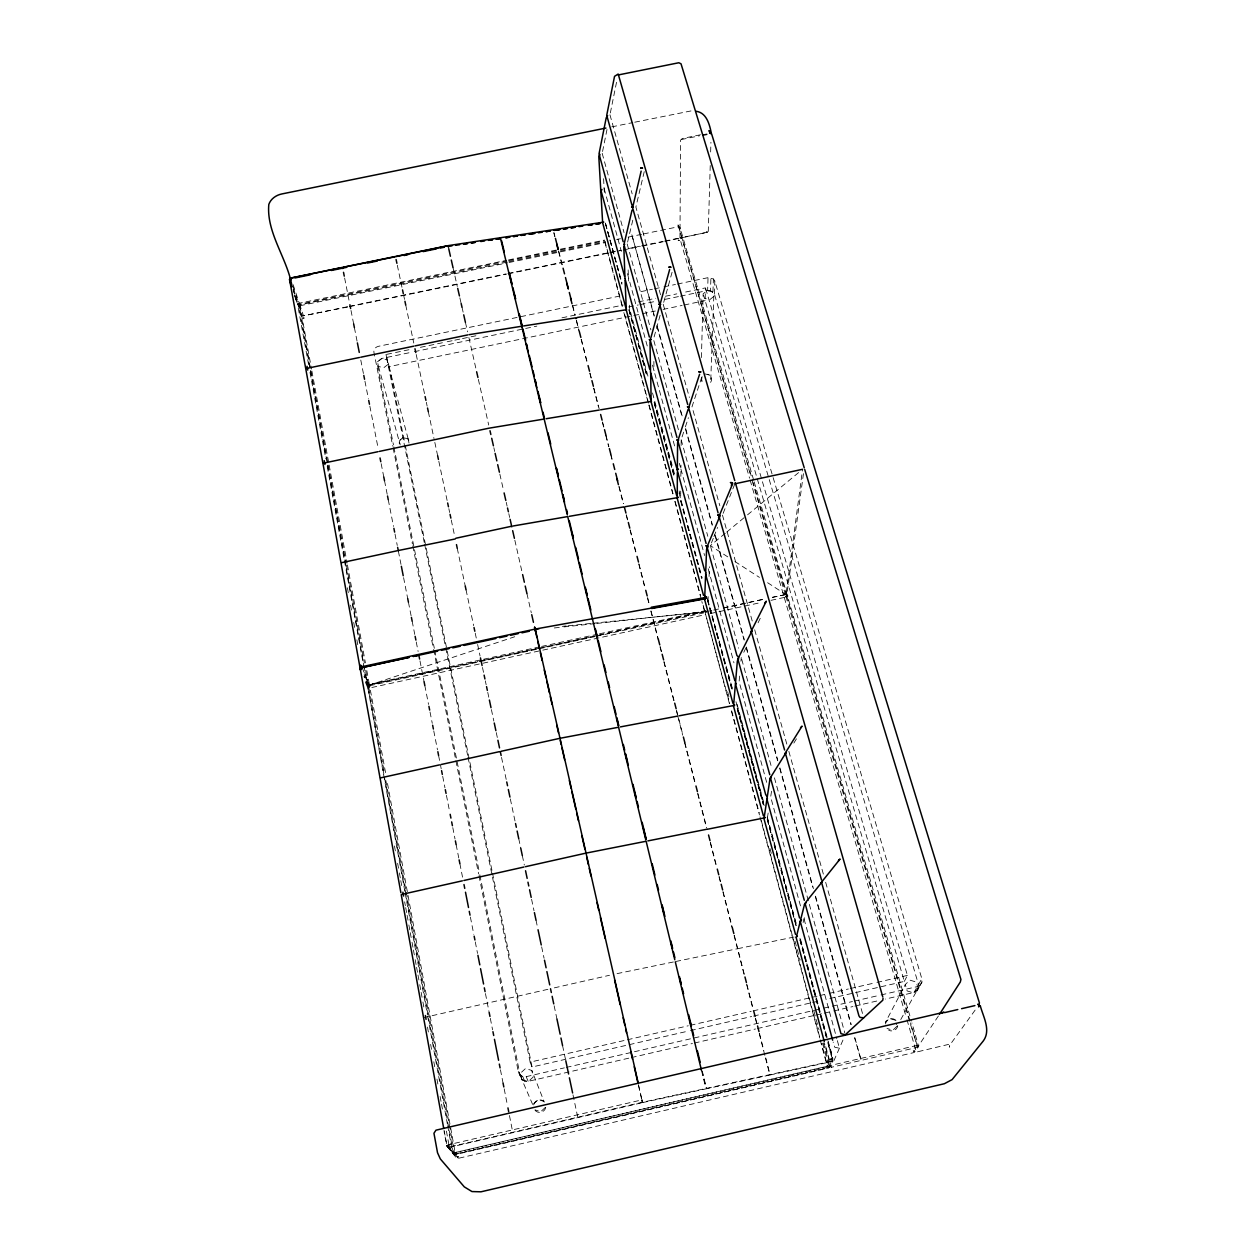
<?xml version="1.0" encoding="UTF-8"?>
<svg xmlns="http://www.w3.org/2000/svg" width="1255" height="1255" viewBox="0 0 1255 1255"><rect width="100%" height="100%" fill="white"/><g stroke="black" fill="none" stroke-linecap="round" stroke-linejoin="round"><path stroke-width="0.75" stroke-dasharray="5 3.75" d="M772.311 597.443L785.489 594.572L787.073 593.097C787.167 590.525 785.865 595.231 784.971 593.427L751.651 478.971M786.76 592.627L785.708 593.991M680.712 491.082L680.665 496.619L679.128 490.956M680.838 476.351L680.947 465.072M681.104 445.541L681.167 439.674L684.775 428.692M299.82 305.122L299.914 305.749C299.082 305.655 299.38 304.134 298.423 307.208M831.516 1058.875L830.512 1059.047L830.763 1060.271L831.861 1058.812L830.512 1059.047L831.139 1060.004M449.133 1145.846L447.768 1144.921L641.587 1099.96L642.387 1102.643L642.121 1099.851L642.152 1102.706L447.251 1147.87L446.811 1145.486L452.616 1152.733L455.173 1152.545L827.28 1066.279C830.026 1064.256 827.923 1069.009 827.563 1066.154L821.445 1043.485M399.31 443.721C398.227 437.195 409.099 435.861 409.695 442.435M701.42 357.55L703.145 293.827L707.145 290.595L712.479 291.882L713.813 296.4L710.785 379.324L709.546 375.041L704.62 373.802M829.869 998.509L904.322 981.394L705.137 300.62L705.498 287.881L684.461 292.274M710.236 165.519L708.275 231.281L706.691 233.32L707.585 232.191L680.226 237.964L681.559 238.513L680.634 237.775M710.644 151.981L710.926 142.301M680.351 296.18L707.632 290.485L708.024 277.669L713.405 278.971L714.817 281.089L921.829 978.665L921.923 982.085L916.981 990.87L914.048 992.454L885.403 999.058M404.832 891.254L367.621 686.705L369.299 685.12L514.738 636.74M918.629 987.999L918.534 984.61L714.346 293.89L710.487 290.532L710.926 277.716M712.95 291.772L713.405 278.971M714.346 293.89L714.817 281.089M707.977 601.663L708.306 593.866M709.059 576.516L709.483 566.727M308.589 364.64L297.702 305.059L298.596 303.381L506.628 260.303M454.938 1155.227L406.322 892.368M739.603 676.068L739.101 681.638L767.04 783.7M740.921 661.244L741.25 657.526M453.322 1153.157L454.106 1154.882L446.89 1146.019L444.097 1131.649M909.483 1021.115L785.787 596.031L802.573 469.307M803.467 473.637L787.073 593.097L784.971 593.427L785.489 594.572L786.54 593.913M700.478 134.771L682.328 138.474L680.587 140.105L679.959 238.701L749.58 478.218M767.605 816.597L768.154 813.02M771.543 791.215L770.664 796.941L800.957 907.647M786.681 594.415L786.022 597.066L788.14 595.764L786.681 594.415L772.437 597.255M602.557 151.494L606.996 129.485M610.338 112.934L616.754 81.151M507.193 262.107L299.38 304.965L310.55 369.174M627.61 242.09L633.273 218.103M644.239 171.653L635.877 207.028L660.569 294.878M368.013 687.771L367.935 685.983L369.299 685.12L477.982 661.432M506.753 261.056L298.423 304.416L363.668 664.005M803.106 922.535L804.941 915.428M660.114 315.287L653.463 339.258L678.594 430.371M663.707 302.361L672.492 270.735M909.985 1021.005L786.76 595.952L785.63 595.058L787.811 596.25M293.137 284.65L299.49 303.867L298.941 305.781L297.702 305.059L293.121 289.074M753.643 480.006L680.241 228.285L678.688 226.779L751.102 477.088M368.264 688.258L369.488 685.763L362.836 669.339M897.764 1025.586C897.341 1029.822 892.274 1032.426 888.618 1030.088M885.528 1023.97C885.999 1018.652 893.387 1016.707 896.478 1021.084M685.387 426.873L688.399 417.727M701.718 377.269L692.007 406.745L719.837 505.765M832.944 1059.455L832.065 1060.961L832.881 1058.53L800.062 937.72M545.721 1107.334C544.937 1112.463 537.642 1114.315 534.771 1109.875M533.689 1104.918C534.473 1099.819 541.752 1097.968 544.639 1102.392M713.264 538.332L710.377 545.611L738.677 648.207M713.938 536.638L717.578 527.429M723.147 513.358L734.85 483.818M702.094 376.578L701.467 380.814L703.914 383.826M787.607 594.917L786.022 597.066M829.084 1067.519L832.394 1059L828.284 1043.909M833.916 1060.679L843.831 1038.105M368.986 687.74L369.158 686.814M743.776 652.318L746.286 647.125M758.067 622.809L761.44 615.829M298.455 306.581L299.851 304.934M904.322 981.394L907.428 975.402L705.498 287.881M900.745 1019.562L918.142 988.407L916.26 982.038L909.828 980.124L905.263 984.579L885.324 1022.574L889.513 1018.48L895.395 1020.252L896.65 1024.66M914.048 992.454L917.295 986.603L920.26 985.002L921.923 982.085M918.534 984.61L921.829 978.665M916.981 990.87L920.26 985.002M793.835 743.101L797.835 736.528M938.395 1015.985L917.531 1047.313L910.534 1022.872M710.612 382.414C712.871 379.481 711.067 374.586 707.24 374.241M643.501 233.948L678.061 226.81L680.241 228.285M906.973 1019.703L916.04 1050.906L917.483 1051.816L950.678 1043.893L975.81 1009.161M827.594 1067.299L453.918 1154.255L452.631 1152.749L455.33 1154.553L828.049 1068.083C837.242 1062.044 829.681 1049.776 828.112 1041.964M897.074 1026.119L892.885 1030.23L887.003 1028.457M918.142 988.407L913.577 992.878L907.13 990.948L905.263 984.579M545.266 1107.475L540.732 1111.695L534.975 1109.859M533.752 1103.804L538.269 1099.6L544.027 1101.435L531.853 1070.484L525.563 1068.507L520.59 1073.072L521.923 1079.645L532.669 1104.526M725.249 533.297L710.377 545.611L728.371 557.267M726.739 532.073L746.066 516.072M747.556 514.832L799.608 471.755M444.035 1130.206L447.157 1146.348L454.42 1154.569L827.876 1067.989M713.813 296.4L709.812 299.647L704.479 298.361L703.145 293.827M828.378 1068.021L829.979 1065.244L828.049 1068.083L829.665 1065.291L829.665 1066.499M387.983 364.452L383.701 367.778L378.461 366.444L377.52 361.785L381.802 358.459L412.424 352.075M706.424 611.012L596.235 635.658M703.145 605.208L705.122 612.079L706.236 611.295M705.953 611.358L600.016 634.999M298.047 303.851L299.286 303.114M367.197 684.352L369.08 685.057M706.157 611.42L596.784 623.437M785.254 594.227L786.163 593.897L753.173 482.626M704.934 611.718L705.687 610.589L599.074 633.9M299.035 306.063L299.929 305.734L299.49 303.867M539.713 646.843L368.437 684.665M784.971 593.427L785.975 593.097M455.832 1155.196L455.141 1152.529C452.239 1152.812 458.122 1155.322 453.588 1154.239L363.966 665.73M509.075 262.499L605.271 242.607L622.606 306.848M827.594 1066.232L455.173 1152.545L386.916 780.343M917.091 1045.399L830.685 1065.432L831.469 1067.283M447.172 1146.364L455.989 1157.392L458.31 1158.334L914.173 1052.521L918.597 1046.341L911.93 1022.903M479.002 875.833L518.268 1071.488L519.821 1074.625L522.723 1076.508L526.206 1076.649L564.358 1067.864M566.256 1067.425L821.899 1008.565M823.813 1008.126L852.427 1001.537M854.341 1001.098L879.143 995.388M881.041 994.948L917.295 986.603M518.268 1071.488L521.86 1079.363L524.731 1081.214L528.167 1081.355L629.414 1058.028M631.328 1057.589L692.446 1043.501M694.36 1043.062L755.494 1028.99M757.408 1028.551L814.715 1015.342M816.628 1014.903L822.354 1013.585M824.268 1013.146L831.908 1011.389M833.822 1010.95L852.914 1006.541M854.828 1006.102L877.763 1000.815M446.435 1131.116L449.321 1146.992L642.544 1102.219L831.249 1061.322M468.021 757.22L530.143 1062.122L625.414 1040.222M627.327 1039.783L688.305 1025.774M690.203 1025.335L751.18 1011.326M753.094 1010.887L810.259 997.741M812.158 997.301L817.868 995.984M819.782 995.56L827.406 993.803M829.304 993.364L848.364 988.987M850.263 988.548L875.033 982.853M876.947 982.414L907.428 975.402M530.143 1062.122L532.042 1067.001L688.603 1031.014M690.501 1030.575L751.604 1016.519M753.502 1016.079L810.777 1002.902M812.691 1002.463L818.417 1001.145M423.578 1017.632L548.67 989.144M554.334 987.858L609.491 975.276M827.767 1042.67L832.849 1061.369L770.115 1074.97L765.77 1057.996M541.627 646.419L597.16 634.324M479.896 661.009L537.109 648.537M539.023 648.129L594.321 636.065M708.024 611.295L711.836 610.463M713.75 610.04L721.405 608.377M723.319 607.953L764.907 598.902M368.06 685.026L481.857 660.742M483.755 660.334L540.936 647.862M542.835 647.455L598.117 635.407M723.225 608.142L762.915 599.482M369.488 685.763L478.139 662.075M480.053 661.652L537.234 649.196M539.132 648.788L594.415 636.74M596.329 636.316L704.981 612.628M729.375 703.49L705.671 614.573L368.986 688.116L367.935 685.983M710.393 613.554L725.672 610.212M727.586 609.805L761.565 602.4M770.978 600.345L786.477 596.956M638.528 1085.685L642.387 1102.643L706.314 1088.791L702.188 1071.692M619.892 296.023L378.508 346.302A5.679 4.785 -12.6 0 0 373.896 352.137L392.752 446.137M640.96 291.631L652.459 289.246M654.373 288.838L662.044 287.254M663.958 286.846L675.457 284.461M677.371 284.054L708.024 277.669M424.253 542.442L385.96 354.522L393.615 352.922M395.529 352.53L408.926 349.737M420.409 347.337L445.274 342.16M447.188 341.752L452.93 340.56M454.843 340.152L460.585 338.96M462.499 338.568L475.896 335.775M561.989 317.813L623.233 305.043M638.528 301.859L655.753 298.266M665.323 296.258L676.806 293.874M414.338 351.682L536.826 326.127M628.677 306.957L638.246 304.965M640.16 304.573L655.471 301.373M665.04 299.38L678.437 296.588M385.96 354.522L389.191 366.633L655.345 311.02M663.017 309.42L682.155 305.42M684.069 305.028L705.137 300.62M508.557 259.911L558.475 249.604M560.389 249.196L604.549 240.082M508.667 260.663L558.569 250.357M560.483 249.965L604.628 240.85M508.871 261.62L605.428 241.729M616.613 239.501L620.456 238.701M628.143 237.117L641.572 234.34M299.945 305.734L507.161 262.891M347.431 306.722L303.475 315.821L299.976 305.263M349.329 306.33L506 273.919M507.914 273.512L620.629 250.2M628.269 248.615L639.736 246.247M641.65 245.839L662.656 241.493M664.57 241.101L677.935 238.325M347.635 307.036L302.424 315.993L293.309 290.517M349.549 306.644L506.455 274.17M508.369 273.778L607.875 253.181M609.789 252.788L621.272 250.404M623.186 250.012L640.411 246.451M642.325 246.058L663.377 241.697M665.291 241.305L707.616 232.191M617.068 973.629L673.668 961.926M675.802 961.487L737.485 948.733M737.72 948.686L796.925 936.434M681.308 139.54L699.537 135.822M611.703 126.88L632.802 122.598M634.732 122.206L690.987 110.942M678.924 227.03L679.943 227.735L679.19 227.233M917.703 1051.8L917.483 1051.816M554.302 627.955L562.02 627.139M563.95 626.92L594.854 623.641M562.256 626.339L566.13 625.947M568.06 625.743L591.246 623.406M593.176 623.217L705.216 611.907L705.671 614.573M452.961 1153.596L454.608 1154.412M449.384 1146.835L447.015 1145.25M679.41 227.343L678.061 226.81L679.347 227.5M368.986 684.869L366.899 683.661L364.436 670.233M453.588 1154.239L455.392 1154.396L455.141 1152.529M678.986 226.684L678.72 227.579L678.014 224.912L678.641 226.543M707.632 290.485L710.487 290.532M785.787 596.031L787.042 596.721M706.298 611.938L704.934 611.969L706.455 612.252M368.703 684.932L367.182 684.367L364.013 676.633M409.02 443.062L408.11 438.67L403.263 437.399L399.31 440.521L399.906 443.47M521.923 1079.645L528.214 1081.653L533.187 1077.057L531.853 1070.484M368.703 685.277L364.138 676.116M734.912 561.518L759.448 577.41M767.621 582.712L785.614 594.384M707.334 598.604L732.387 688.54M917.468 1046.294L910.032 1022.998M831.657 1059.346L832.849 1061.369M369.817 686.548L369.927 686.673A2.102 1.898 -21.5 0 0 368.233 689.011M454.436 1154.584L448.678 1147.368L455.314 1154.537L449.321 1146.992M455.816 1155.18L458.31 1158.334M605.459 223.359L622.025 283.018M829.477 1059.895L824.786 1043.438M707.742 599.764L732.34 689.277M707.443 599.812L732.042 689.324M453.996 1152.78L454.467 1153.612M917.452 1046.45L918.033 1047.203L830.967 1067.393L824.315 1042.795M605.6 223.97L621.758 283.081M519.821 1074.625L521.86 1079.363M522.723 1076.508L524.731 1081.214M526.206 1076.649L528.167 1081.355M365.425 682.202L367.589 687.442M364.17 674.625L369.927 686.658A2.086 1.898 -21.4 0 1 367.542 685.214M453.118 1153.376L453.463 1154.239M294.658 295.207L297.733 304.447M294.627 295.835L297.702 305.059M293.058 286.768L298.596 303.396M704.651 611.781L701.843 601.506M754.192 481.889L911.381 1021.021M678.861 227.453L752.639 480.759M750.129 480.1L906.424 1017.821M701.31 378.288L702.125 381.159M609.961 114.801L632.175 193.866M663.189 304.212L689.387 397.427M722.456 515.099L752.576 622.26M754.694 629.775L787.277 745.721M788.846 751.337L823.562 874.813M825.665 882.312L863.205 1015.891M654.232 315.444L631.736 234.465L654.169 316.229M657.369 326.739L682.485 417.131M685.622 428.441L712.291 524.48M715.428 535.775L744.231 639.438M746.333 646.984L777.786 760.248M779.888 767.793L813.444 888.618M815.546 896.164L851.204 1024.519M854.875 1037.744L861.165 1060.397L854.577 1037.822M656.773 325.641L682.422 417.962M685.559 429.273L712.244 525.359M714.864 534.771L744.137 640.176M746.223 647.706L777.629 760.797M779.716 768.327L812.691 887.065M815.311 896.478L850.906 1024.629M378.461 366.444L400.204 444.929M602.18 153.33L624.049 232.614M627.171 243.925L650.89 329.908M681.167 439.674L707.82 536.309M741.768 659.408L771.841 768.437M774.445 777.833L844.788 1032.881M604.11 188.407L621.351 251.392M627.437 273.621L647.878 348.31M652.475 365.127L674.704 446.309M679.347 463.315L680.383 467.095M680.9 468.993L704.588 555.541M708.197 568.719L733.955 662.813M804.047 918.911L836.85 1038.795M837.367 1040.662L839.422 1048.16L834.826 1047.329L833.163 1042.105M647.941 376.139L629.665 308.871L629.524 305.169M652.506 392.956L674.515 473.982M737.093 704.275L764.044 803.498M735.979 701.749L764.17 805.569M767.26 816.895L796.988 926.394M629.226 309.483L647.188 375.669M654.373 402.133L674.406 475.88M679.018 492.901L680.555 498.564M681.073 500.463L702.125 577.99M737.469 708.134L763.573 804.314M767.166 817.523L796.862 926.912M799.937 938.238L827.594 1040.081M628.943 309.561L646.921 375.731M654.106 402.212L674.123 475.959M680.79 500.541L701.843 578.069M737.156 708.181L763.275 804.377L737.234 709.075M767.37 819.468L796.548 926.974M800.125 940.183L826.245 1036.363M605.318 223.045L621.947 284.273M628.99 310.252L646.733 375.606M654.341 403.639L673.762 475.237M680.649 501.09L684.744 516.166M687.301 525.594L701.639 578.398M707.6 600.392L731.571 688.728M767.182 819.421L796.282 926.645M799.859 939.791L827.265 1040.787M823.453 1042.827L829.586 1065.495M727.618 691.74L729.673 699.302M769.99 848.553L772.045 856.114M795.011 941.14L800.11 960.028M813.899 1011.044L819.013 1029.947M822.574 1043.172L828.708 1065.84M624.645 314.409L648.6 403.153M649.117 405.051L673.072 493.795M675.112 501.341L700.604 595.764M706.722 618.417L729.657 703.428M731.696 710.989L759.244 813.005M761.283 820.566L820.943 1041.603M605.004 242.67L623.359 310.66M623.861 312.542L648.333 403.2M648.835 405.083L672.79 493.858M674.829 501.404L701.341 599.608M731.414 711.052L759.463 814.981M759.965 816.864L819.625 1037.948M820.142 1039.83L827.28 1066.279M408.11 438.67L387.026 359.793L381.802 358.459L377.52 361.785L377.253 364.264L393.458 444.866M553.988 232.74L554.945 236.473M558.789 251.424L562.616 266.358M572.672 305.561L575.072 314.895M576.516 320.496L579.402 331.775M581.332 339.289L587.607 363.715M590.007 373.112L591.466 378.743M593.866 388.14L599.168 408.816M602.573 422.072L604.032 427.751M605.977 435.344L608.895 446.717M610.856 454.31L612.801 461.887M619.123 486.548L623.5 503.616M626.402 514.942L627.861 520.59M630.277 530.018L636.567 554.506M638.983 563.934L645.258 588.422M647.69 597.835L649.619 605.381M651.063 611.028L658.295 639.219M660.224 646.749L661.683 652.38M664.083 661.777L674.217 701.263M676.633 710.659L682.908 735.132M684.854 742.662L695.49 784.108M697.906 793.521L706.596 827.437M710.487 842.576L716.809 867.205M719.241 876.68L720.699 882.375M723.131 891.834L732.371 927.837M734.316 935.414L744.482 975.072M746.898 984.5L753.188 1008.989M755.604 1018.417L757.063 1024.08M759.479 1033.493L763.84 1050.466M553.8 232.771L554.757 236.505M558.585 251.439L562.413 266.374M572.468 305.593L574.868 314.927M576.312 320.527L579.198 331.806M581.128 339.321L587.403 363.746M589.803 373.143L591.246 378.775M593.662 388.172L598.478 406.965M602.369 422.104L603.828 427.798M605.773 435.375L608.691 446.749M610.636 454.341L612.581 461.934M618.903 486.579L623.296 503.647M626.198 514.974L627.641 520.637M630.057 530.049L636.348 554.553M638.764 563.966L645.054 588.454M647.47 597.882L649.4 605.412M650.843 611.059L658.091 639.266M660.005 646.78L661.463 652.427M663.864 661.824L673.998 701.294M676.414 710.707L677.371 714.456M677.857 716.338L682.689 735.179M684.618 742.709L695.254 784.155M697.67 793.568L706.377 827.469M710.252 842.623L716.574 867.252M719.005 876.727L720.464 882.422M722.896 891.881L732.136 927.884M734.081 935.477L744.246 975.119M746.662 984.548L752.953 1009.051M755.369 1018.464L756.828 1024.127M759.244 1033.555L765.048 1056.161M765.534 1058.059L769.88 1075.017L706.549 1088.744L702.423 1071.645M701.561 1070.688L705.561 1087.159M605.067 241.744L605.271 242.654M638.466 1084.649L642.544 1102.219M453.008 267.582L457.291 286.485M459.863 297.827L461.15 303.49M462.013 307.271L463.299 312.934M465.432 322.394L467.582 331.838M468.868 337.517L476.21 369.864M478.359 379.387L488.713 425.053M493.858 447.69L494.705 451.471M499.835 474.076L503.679 491.034M506.251 502.345L507.098 506.11M508.808 513.656L509.671 517.421M514.832 540.215L522.19 572.672M526.959 593.678L531.289 612.769M641.917 1099.898L642.497 1102.643M830.841 1058.985L831.092 1060.208M397.302 265.213L402.118 287.991M403.734 295.584L404.534 299.38M405.741 305.075L413.774 343.054M416.205 354.49L424.708 394.635M426.324 402.275L427.139 406.102M428.347 411.828L434.01 438.591M434.826 442.403L437.634 455.659M438.826 461.338L447.251 501.09M448.851 508.667L449.651 512.448M451.267 520.025L454.875 537.062M457.259 548.372L465.244 586.054M466.044 589.819L473.621 625.602M475.221 633.148L476.822 640.678M477.622 644.474L480.053 655.973M482.485 667.456L483.708 673.198M485.324 680.869L486.14 684.697M487.756 692.352L488.979 698.109M491.411 709.593L493.843 721.092M496.274 732.591L497.498 738.332M501.529 757.408L506.738 781.959M510.33 798.949L515.13 821.617M518.739 838.622L520.731 848.066M522.331 855.612L524.339 865.056M531.587 899.302L534.002 910.706M536.026 920.229L537.626 927.837M541.658 946.866L544.074 958.271M554.145 1005.773L556.953 1019.044M562.569 1045.588L565.377 1058.844M573.002 1094.862L577.818 1117.609M389.191 366.633L404.847 443.376M405.24 445.305L492.133 871.284M492.525 873.198L532.042 1067.001M424.645 544.372L445.352 645.996M445.745 647.909L467.629 755.306M448.882 1144.591L449.149 1145.846M393.835 446.78L434.324 648.302M434.716 650.216L479.457 872.837M479.834 874.751L520.323 1076.272M393.144 448.051L412.393 543.964M412.785 545.894L433.179 647.549M433.571 649.478L455.518 758.82M455.894 760.734L478.61 873.919M344.639 278.045L349.518 302.847M351.008 310.471L353.643 323.821M354.396 327.633L357.393 342.882M360.781 360.06L363.417 373.504M364.938 381.191L368.327 398.463M369.849 406.149L378.163 448.396M381.159 463.644L383.779 476.963M384.532 480.775L387.528 495.992M388.266 499.788L393.505 526.425M395.011 534.034L397.255 545.439M398.384 551.149L400.988 564.389M403.592 577.645L407.687 598.462M408.44 602.243L411.42 617.382M412.158 621.178L414.762 634.418M416.252 641.995L418.119 651.455M419.986 660.914L424.08 681.732M424.818 685.512L428.535 704.416M430.026 711.993L432.269 723.335M433.759 730.896L437.477 749.815M438.591 755.494L440.081 763.056M440.458 764.954L441.195 768.75M442.701 776.343L444.945 787.732M446.435 795.325L449.792 812.409M452.788 827.594L455.016 838.983M456.145 844.678L458.765 857.965M459.879 863.66L462.86 878.845M470.39 917.076L473.778 934.285M475.284 941.925L477.543 953.408M485.45 993.552L489.199 1012.644M490.329 1018.354L492.572 1029.79M500.447 1069.793L503.067 1083.143M504.196 1088.854L507.569 1106M509.452 1115.522L512.824 1132.669M299.929 305.734L311.554 369.096M311.883 371.025L328.81 463.173M329.139 465.103L347.102 563.024M347.447 564.954L365.409 662.875M366.805 670.562L369.284 683.991M385.536 772.625L369.943 687.771L368.892 687.897L384.422 772.782M310.895 371.088L327.775 463.268M328.12 465.181L346.051 563.119M346.396 565.048L364.327 662.985M365.738 670.656L368.201 684.101M385.834 780.5L405.961 890.438M310.001 372.327L325.798 458.812M327.21 466.499L364.091 668.303M405.177 893.168L427.327 1014.307M427.673 1016.221L447.345 1123.9M447.706 1125.813L452.616 1152.733M347.4 587.795L348.451 593.568M350.553 605.13L351.604 610.903M353.706 622.464L354.773 628.237M356.875 639.799L357.926 645.588M394.462 845.964L395.513 851.737M397.631 863.299L399.027 871.001M399.388 872.931L400.439 878.72M400.784 880.634L402.196 888.352M404.643 901.827L405.349 905.686M405.71 907.616L406.761 913.389M407.106 915.319L408.518 923.021M408.863 924.951L409.914 930.739M410.275 932.669L411.671 940.372M412.032 942.301L413.083 948.074M413.428 950.004L414.84 957.706M415.185 959.636L416.236 965.424M416.597 967.338L417.648 973.127M417.993 975.057L419.405 982.759M419.75 984.689L420.802 990.462M421.162 992.391L422.559 1000.094M422.919 1002.023L423.97 1007.812M427.484 1027.076L428.535 1032.849M430.638 1044.411L431.689 1050.2M433.806 1061.761L434.858 1067.534M436.96 1079.096L438.011 1084.885M440.113 1096.446L441.18 1102.219M441.525 1104.149L442.937 1111.852M603.577 178.665L604.33 192.313M628.159 269.903L628.598 281.026M653.855 361.471L654.012 370.727M303.161 318.143L304.118 318.394L303.93 317.499L303.161 318.143M949.674 1045.807L949.439 1047.047L949.674 1045.807M914.424 1050.859L913.609 1051.768L913.264 1050.717L914.424 1050.859M917.687 1045.76L916.872 1046.701L916.589 1045.509L917.687 1045.76M707.193 232.065L706.22 232.018L707.193 232.065M917.719 1046.074L916.84 1045.29L917.719 1046.074M679.269 240.584L678.155 240.034L679.269 240.584M458.138 1156.341C455.236 1156.09 459.299 1158.914 458.138 1156.341M448.396 1147.007L446.89 1146.019L448.396 1147.007"/><path stroke-width="1.5" d="M804.251 467.864L681.026 63.801L678.814 62.75L618.119 74.986M677.339 472.351L677.261 498.423L703.506 595.388M677.339 470.547L677.606 442.372M290.329 279.896L291.223 279.551M289.717 280.43L400.878 892.729M704.635 599.498L705.561 575.888M705.624 574.225L706.596 549.141M735.32 685.089L733.532 706.22L763.369 815.734M735.446 683.614L737.344 661.103M623.813 246.545L624.99 278.532M766.742 800.439L763.997 818.778L795.497 934.379M766.946 799.153L769.88 779.59M650.012 341.909L650.514 372.108M650.655 373.3L651.172 402.024L676.712 495.647M800.157 921.688L801.459 920.103L800.157 921.688L796.172 937.642L824.284 1041.556M632.034 210.134L623.97 244.647L649.368 337.046M641.148 171.119L632.598 207.718L659.267 302.659M800.345 920.919L804.518 904.353L805.883 902.722L804.518 904.353M650.263 340.011L659.455 306.596M659.91 304.934L669.668 269.464M677.92 440.583L688.164 409.208M688.681 407.655L699.584 374.272M536.92 637.587L534.693 627.186L535.556 630.983M707.083 546.709L719.915 516.087L718.519 517.625M719.084 516.197L732.7 483.614L731.257 485.214M735.32 482.61L734.85 483.818L802.573 469.307M705.687 575.119L706.063 574.304M705.749 598.321L535.226 629.069L361.801 666.766L360.075 668.366L360.373 669.95M735.854 683.489L735.446 684.32L735.995 683.3M737.909 658.828L752.074 630.81L750.631 632.379M751.259 631.077L766.319 601.208L764.828 602.855M770.46 777.912L770.037 778.79L771.339 777.174L770.46 777.912L804.298 900.29M767.307 798.823L766.899 799.67L767.464 798.635M770.539 777.488L786.163 752.42L784.673 754.035M785.379 752.875L802.039 726.127L800.502 727.79M939.43 1014.369L960.326 981.99L960.922 979.449L804.722 469.511M821.57 882.124L820.833 883.222L822.37 881.575L805.475 902.643M839.234 859.612L838.45 860.757L840.05 859.048L821.978 881.606M796.25 937.187L797.396 936.152M764.091 818.37L765.221 817.46M576.029 318.629L577.253 317.484L626.59 309.703M733.626 705.875L734.755 705.059M599.984 154.396L598.808 156.671L600.721 189.583L624.551 276.273M601.976 189.442L600.831 191.638L602.651 222.81L625.869 307.883M396.094 256.585L447.392 245.902M941.972 1013.036L944.042 1012.236L435.971 1130.175L433.948 1133.265L437.524 1152.749L440.301 1158.898L464.287 1186.869L471.958 1191.56L480.963 1191.811L944.372 1083.724L952.106 1079.614L983.183 1041.101C991.34 1030.261 983.073 1016.613 980.249 1005.631M677.323 497.906L678.437 497.278M360.765 357.22L413.726 346.176M607.655 115.617L606.212 117.813L599.011 153.879L623.155 241.697M415.029 345.909L467.817 334.897M379.324 451.423L488.697 428.237L544.168 419.045L567.307 514.864M469.166 334.661L521.735 326.253L522.237 327.116M361.613 667.989L362.162 668.695L361.801 666.766L362.115 667.582L409.412 657.306L360.028 668.037M291.16 278.767L289.764 280.445L291.301 279.112L289.403 279.488L291.537 286.611M600.58 409.82L651.486 401.349M618.197 74.029L614.542 76.335L606.714 115.303L632.034 205.428M455.8 538.254L510.942 526.394M707.083 829.32L764.64 817.852M569.284 516.338L623.939 506.879M625.461 506.644L677.559 497.639M944.529 1012.628L957.8 1009.553M961.597 1008.675L974.884 1005.6M401.71 894.423L462.342 880.837M463.832 880.508L523.931 867.032M525.421 866.703L585.316 853.274M380.516 777.896L439.548 764.875M440.991 764.546L499.521 751.635M500.965 751.321L559.291 738.442M437.681 651.157L413.193 656.475L418.872 655.236L419.609 659.032M441.446 650.325L448.976 648.694M452.741 647.878L460.271 646.247M464.036 645.431L495.851 638.513M499.568 637.697L507.036 636.081M510.754 635.265L518.205 633.65M521.939 632.834L529.39 631.218M341.611 562.679L397.129 550.788M399.074 550.365L455.267 538.96M323.508 463.142L377.975 451.706M306.283 368.468L359.463 357.487M290.94 277.983L448.239 245.619L603.781 222.119M289.874 278.312L341.501 267.692L342.756 268.523L343.305 267.315L394.823 256.851M294.988 277.967L310.299 274.814M331.336 270.484L346.647 267.331M367.684 263.001L377.253 261.04M404.047 255.534L407.875 254.734M423.17 251.596L436.567 248.835M440.395 248.051L444.223 247.251M703.192 135.085L706.832 134.332M605.945 128.057L281.732 193.976C276.116 195.137 270.751 198.855 268.821 204.408C266.123 233.069 287.866 259.173 292.07 286.799M586.838 852.961L646.137 841.242L674.782 959.746M647.831 840.913L706.816 829.257M560.781 738.144L618.59 727.241L645.792 839.83M620.252 726.927L677.778 716.072M679.19 715.805L734.112 705.451M651.314 607.247L706.753 597.27M651.627 608.518L705.184 598.855M512.981 526.018L567.715 516.574L592.187 617.899M546.051 418.746L599.263 410.04M523.586 325.955L575.621 317.86M463.77 244.066L467.597 243.486M471.441 242.905L475.284 242.325M488.728 240.285L492.572 239.705M496.415 239.125L500.259 238.544M506.016 237.681L509.859 237.101M513.687 236.52L517.531 235.94M521.374 235.36L525.218 234.779M529.061 234.199L534.818 233.32M546.349 231.579L550.176 230.998M554.02 230.418L559.777 229.555M563.62 228.975L567.464 228.394M571.307 227.814L575.151 227.218M578.994 226.637L582.822 226.057M588.595 225.194L592.438 224.614M596.266 224.033L600.11 223.453M448.506 247.172L448.051 246.466L451.973 245.87M455.816 245.29L459.659 244.709M463.503 244.129L467.331 243.548M471.174 242.968L475.018 242.388M480.775 241.525L484.618 240.944M488.462 240.364L492.305 239.783M496.149 239.203L499.992 238.623M505.749 237.744L509.593 237.164M513.42 236.583L517.264 236.003M521.107 235.422L524.951 234.842M530.708 233.963L534.552 233.383M538.395 232.803L542.238 232.222M546.082 231.642L549.91 231.061M555.683 230.198L559.526 229.618M563.354 229.038L567.197 228.457M571.041 227.877L574.884 227.296M588.328 225.257L592.172 224.676M596.015 224.096L599.843 223.516M624.739 244.333L624.002 244.411M539.085 628.677L535.226 629.069L638.215 1083.143M361.675 665.887L360.452 665.166M863.738 1017.774L860.052 1017.444L858.953 1015.891L821.649 882.689M705.875 572.845L705.671 572.829M696.117 111.271C706.471 112.652 709.436 124.135 711.209 132.622M738.677 657.291L736.905 655.471L707.067 546.96M767.15 796.737L765.676 794.541L735.524 683.975M821.539 880.022L785.395 753.251M751.259 629.226L719.068 516.448M705.985 597.192L705.436 596.423L705.655 597.474M799.561 918.033L767.04 799.592M732.951 703.365L704.698 599.812M734.834 680.681L705.687 574.539M650.67 399.451L626.323 310.267L625.084 280.587M359.683 666.123L361.126 669.637M769.77 774.696L737.909 659.142M675.3 961.848L701.561 1070.688M360.42 667.644L360.75 668.46M360.405 669.182L361.016 667.08L361.346 667.895M784.579 750.004L751.259 631.391M711.554 133.705L979.465 1003.074M704.698 570.852L677.402 470.798M649.666 369.048L625.021 278.688M676.476 467.331L650.545 372.311M618.668 75.661L734.74 480.571M735.916 484.65L882.783 996.925M659.879 305.091L687.709 404.486M688.65 407.844L718.08 512.887M650.216 340.168L676.978 437.509M677.888 440.787L706.11 543.493M805.145 903.71L840.96 1033.665L845.305 1034.748L882.783 1000.219L883.049 998.337M800.392 921.907L832.661 1040.222M555.432 238.34L558.302 249.557M563.087 268.225L564.53 273.825M565.487 277.559L568.358 288.76M569.315 292.493L571.245 299.961M579.402 331.775L580.845 337.407M588.077 365.597L589.536 371.229M591.936 380.626L593.38 386.258M600.627 414.479L602.086 420.174M604.518 429.649L605.977 435.344M609.381 448.615L610.856 454.31M613.287 463.785L614.746 469.48M615.719 473.276L617.664 480.853M624.472 507.412L625.931 513.06M628.347 522.488L629.79 528.135M637.038 556.389L638.497 562.052M645.745 590.305L647.204 595.952M658.295 639.219L659.754 644.866M662.154 654.263L663.613 659.895M674.704 703.145L676.147 708.777M683.395 737.014L684.854 742.662M695.96 785.991L697.419 791.638M708.542 834.999L710.001 840.677M717.295 869.103L718.754 874.782M721.186 884.257L722.645 889.952M732.371 927.837L733.83 933.532M744.968 976.955L746.427 982.602M753.675 1010.887L755.134 1016.534M757.549 1025.963L758.993 1031.61M556.671 243.972L558.099 249.572M566.727 283.175L568.17 288.791M570.554 298.125L571.998 303.726M616.958 479.002L618.417 484.681M501.561 240.678L504.29 251.957M509.279 272.617L512.009 283.881M512.903 287.646L515.632 298.91M519.272 313.938L521.986 325.202M522.896 328.967L525.641 340.325M526.551 344.105L527.477 347.886M529.296 355.447L532.042 366.789M532.951 370.57L534.332 376.249M535.242 380.03L536.152 383.81M537.987 391.372L540.732 402.714M543.007 412.173L544.388 417.837M548.011 432.834L550.725 444.066M556.608 468.413L558.412 475.896M559.322 479.645L562.036 490.878M562.946 494.611L563.84 498.361M566.554 509.593L567.464 513.342M569.284 520.872L573.409 537.94M575.7 547.431L578.461 558.804M579.371 562.601L582.132 573.99M585.332 587.262L587.167 594.854M588.093 598.635L590.838 610.024M595.419 628.975L597.255 636.536M598.164 640.332L600.91 651.69M604.11 664.93L605.945 672.507M608.236 681.967L609.601 687.646M614.181 706.581L616.001 714.158M616.927 717.938L618.746 725.516M623.343 744.482L624.708 750.176M625.633 753.957L628.379 765.346M632.975 784.312L636.175 797.6M637.101 801.396L638.466 807.091M642.136 822.26L646.262 839.328M652.176 863.785L654.906 875.049M657.165 884.446L658.53 890.093M662.169 905.122L664.899 916.385M670.798 940.826L672.617 948.341M673.527 952.09L674.892 957.738M679.473 976.688L681.308 984.281M682.218 988.077L683.599 993.772M688.65 1014.668L691.411 1026.057M692.321 1029.869L693.701 1035.563M697.372 1050.749L700.133 1062.154M509.075 272.633L511.805 283.912M514.064 293.309L515.428 298.941M519.068 313.97L521.782 325.233M526.347 344.137L528.182 351.698M535.038 380.061L536.858 387.622M539.148 397.066L540.513 402.745M556.389 468.444L558.208 475.927M562.726 494.643L564.546 502.141M571.825 532.293L573.206 537.987M585.583 589.191L586.948 594.886M595.654 630.904L597.035 636.583M616.707 717.986L618.527 725.547M625.414 754.004L627.233 761.597M634.575 791.952L635.956 797.647M643.282 827.986L646.043 839.375M661.934 905.169L663.754 912.683M671.017 942.74L672.382 948.388M679.692 978.633L681.073 984.328M689.795 1020.409L691.16 1026.119M500.384 237.838L521.484 325.265M521.735 326.253L543.886 417.978M592.486 619.17L618.276 725.892M535.258 631.045L534.583 627.218L534.646 628.316M448.725 248.678L450.435 256.24M451.298 260.02L453.008 267.582M457.714 288.368L459.44 295.929M461.15 303.49L462.013 307.271M463.723 314.832L465.432 322.394M476.633 371.762L477.935 377.473M489.999 430.732L490.862 434.512M491.709 438.277L493.419 445.807M495.129 453.353L496.839 460.883M497.702 464.664L499.412 472.194M504.102 492.917L505.812 500.463M507.522 507.993L508.385 511.773M510.095 519.303L511.805 526.849M512.668 530.661L514.393 538.301M522.629 574.586L524.355 582.226M525.218 586.038L526.959 593.678M531.728 614.683L533.453 622.323M537.783 641.399L539.509 649.023M540.372 652.835L542.097 660.459M544.262 669.982L545.988 677.606M546.851 681.418L549.455 692.854M550.317 696.666L552.043 704.29M556.796 725.264L558.522 732.889M560.263 740.513L561.126 744.341M561.989 748.168L564.593 759.636M569.362 780.641L571.088 788.297M571.951 792.109L575.857 809.302M576.72 813.13L578.461 820.77M581.928 836.065L584.956 849.431M586.681 857.04L588.407 864.617M589.254 868.397L590.98 875.974M596.988 902.486L598.698 910.048M600.423 917.625L605.145 938.442M614.589 980.077L620.143 1004.596M623.139 1017.789L624.849 1025.335M625.696 1029.1L626.559 1032.881M630.826 1051.737L632.551 1059.283M634.261 1066.813L637.681 1081.904M396.094 259.518L396.894 263.315M402.526 289.889L403.326 293.686M404.941 301.278L405.741 305.075M414.981 348.749L415.797 352.577M425.116 396.549L425.916 400.361M427.531 408.016L428.347 411.828M437.634 455.659L438.434 459.44M447.659 502.988L448.459 506.769M450.059 514.346L450.859 518.127M456.475 544.607L457.259 548.372M465.244 586.054L466.044 589.819M474.014 627.484L474.814 631.249M480.461 657.887L482.077 665.542M484.116 675.127L484.916 678.955M486.548 686.611L487.348 690.438M489.387 700.023L491.003 707.679M494.25 723.005L495.866 730.661M497.906 740.246L499.521 747.902M500.337 751.745L501.137 755.51M506.738 781.959L507.538 785.74M508.338 789.505L509.938 797.066M515.538 823.515L516.338 827.28M517.138 831.061L518.739 838.622M520.731 848.066L522.331 855.612M525.547 870.75L527.147 878.375M527.963 882.171L528.763 885.983M529.579 889.779L531.179 897.388M534.41 912.62L536.026 920.229M538.034 929.735L541.25 944.952M544.482 960.185L546.098 967.793M546.898 971.59L549.721 984.908M550.521 988.72L551.322 992.517M552.137 996.297L553.737 1003.875M556.953 1019.044L560.154 1034.214M560.969 1037.995L562.569 1045.588M565.785 1060.742L568.593 1074.013M569.394 1077.81L572.609 1092.964M343.509 272.335L344.262 276.147M349.894 304.745L350.631 308.557M353.643 323.821L354.396 327.633M357.393 342.882L359.275 352.42M363.793 375.418L364.546 379.261M368.703 400.392L369.472 404.236M380.03 457.95L380.783 461.746M383.779 476.963L384.532 480.775M387.528 495.992L388.266 499.788M393.882 528.324L394.635 532.12M397.631 547.337L398.384 551.149M401.365 566.287L403.216 575.747M407.687 598.462L408.44 602.243M411.42 617.382L412.158 621.178M415.138 636.316L415.891 640.097M424.08 681.732L424.818 685.512M428.912 706.314L429.665 710.095M432.646 725.233L433.383 729.014M437.854 751.714L438.591 755.494M441.572 770.648L442.325 774.445M445.305 789.63L446.058 793.427M450.168 814.307L450.922 818.103M451.659 821.899L452.412 825.696M455.392 840.881L456.145 844.678M459.126 859.863L459.879 863.66M463.989 884.555L464.742 888.383M465.495 892.211L468.507 907.506M469.26 911.334L470.013 915.162M474.155 936.183L474.908 940.011M477.92 955.306L479.802 964.875M480.555 968.703L483.567 983.998M484.32 987.826L485.073 991.638M489.199 1012.644L489.952 1016.456M492.948 1031.688L493.701 1035.501M494.454 1039.313L498.58 1060.271M499.317 1064.083L500.07 1067.895M503.067 1083.143L503.82 1086.956M507.946 1107.898L508.699 1111.71M307.02 366.256L307.726 370.099M324.214 460.648L324.92 464.491M402.886 892.195L403.592 896.054M425.367 1015.515L426.073 1019.374M401.224 894.642L443.69 1128.308M978.79 1005.631L978.618 1006.887L979.543 1006.102L978.79 1005.631M977.723 1004.439L979.229 1004.424L977.723 1004.439M709.561 132.92L710.989 133.595L709.561 132.92M707.114 547.494L706.722 548.341L707.946 546.756L707.114 547.494M737.893 659.455L737.485 660.318L738.74 658.718L737.893 659.455M710.126 131.257L709.075 130.928L710.126 131.257M289.67 278.72L289.67 278.72M650.953 339.634L649.4 339.666L650.953 339.634M678.579 440.034L676.963 440.003L678.579 440.034M678.406 469.339L676.837 469.292L678.406 469.339M707.726 545.956L706.032 545.847L707.726 545.956M642.482 168.092L640.725 168.092L642.482 168.092M633.32 207.185L631.626 207.169L633.32 207.185M670.813 267.19L668.993 267.127L670.813 267.19M660.569 304.369L658.812 304.306L660.569 304.369M700.761 371.919L698.878 371.809L700.761 371.919M689.309 406.918L687.489 406.793L689.309 406.918M732.449 482.767L730.504 482.595L732.449 482.767M719.68 515.256L717.797 515.083L719.68 515.256M360.969 666.782L359.652 665.997L360.969 666.782M706.094 598.086L705.137 596.502L706.094 598.086"/></g></svg>
